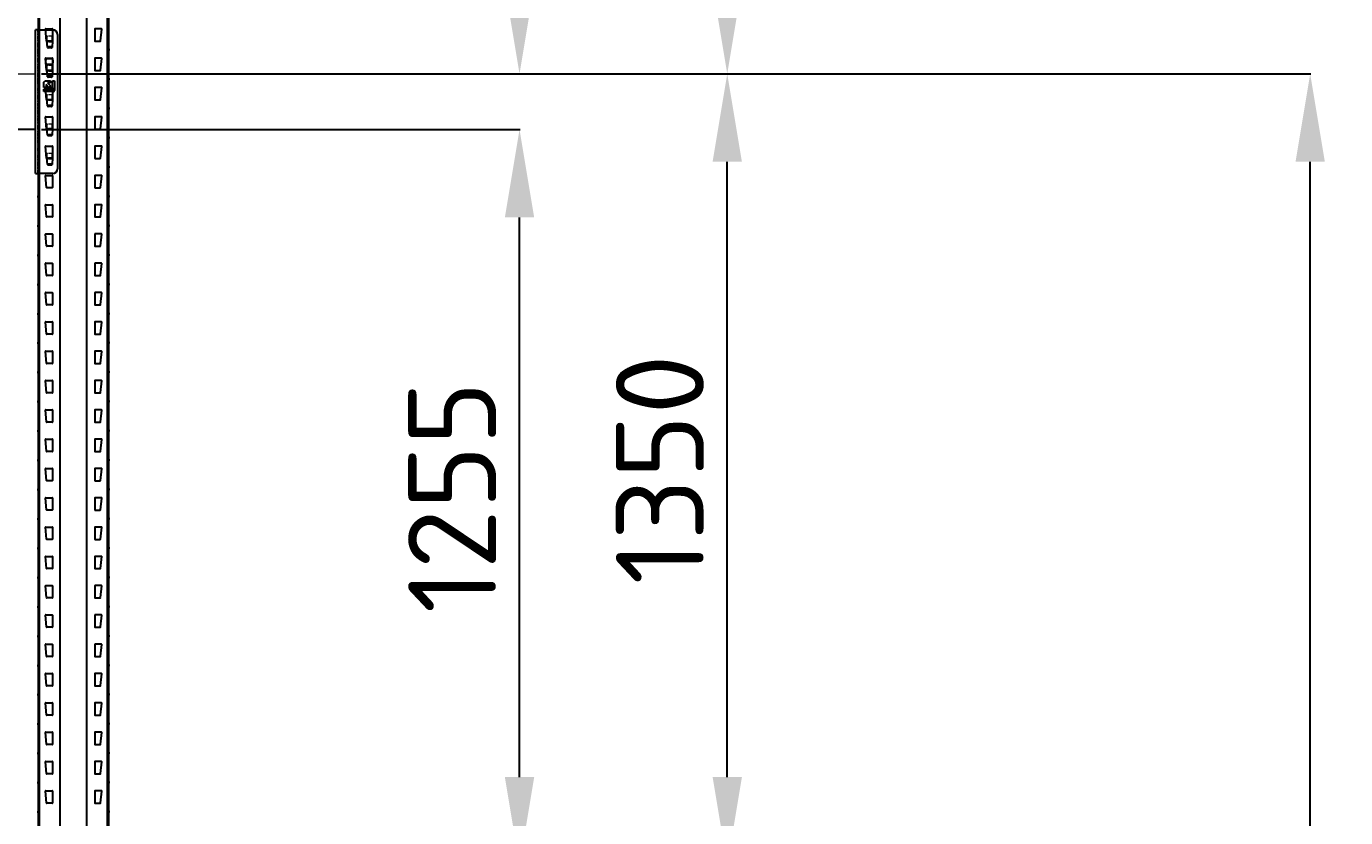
# Model space of a CAD drawing. Header units: millimetres. Extents: x 2140 to 223837, y 2113 to 170313.
# Drawn here: x 214580 to 216831, y 113785 to 115135 of the extents above; entities that cross this region are included whole.
import ezdxf

# ---------------------------------------------------------------- set-up
doc = ezdxf.new("R2010")
doc.units = ezdxf.units.MM
doc.linetypes.add('PHANTOM', pattern=[12.7, 6.35, -1.27, 1.27, -1.27, 1.27, -1.27])
doc.layers.add('0_ANNOT_Dimensions', color=7, linetype='Continuous')
doc.layers.add('2.Стойка', color=7, linetype='Continuous')
doc.layers.add('1.Балка', color=5, linetype='Continuous', lineweight=0)
doc.styles.get("Standard").update_dxf_attribs({"font": 'isocpeur.ttf'})
doc.dimstyles.new('150', dxfattribs={"dimtxt": 150, "dimasz": 150, "dimexe": 1, "dimexo": 10, "dimgap": 40, "dimtad": 1, "dimdec": 0, "dimzin": 0, "dimdsep": 46, "dimtxsty": 'Standard', "dimcen": 0.09, "dimadec": 0, "dimazin": 0, "dimtfac": 1, "dimtdec": 0, "dimtofl": 0, "dimtmove": 0, "dimatfit": 3, "dimfxl": 1, "dimtolj": 1, "dimtzin": 0, "dimarcsym": 0})
doc.dimstyles.new('150 (цвет)', dxfattribs={"dimtxt": 150, "dimasz": 150, "dimexe": 1, "dimexo": 10, "dimgap": -20, "dimtad": 1, "dimdec": 0, "dimzin": 0, "dimdsep": 46, "dimtxsty": 'Standard', "dimcen": 0.09, "dimadec": 0, "dimazin": 0, "dimtfac": 1, "dimtdec": 0, "dimtofl": 0, "dimtmove": 0, "dimatfit": 3, "dimfxl": 1, "dimtfill": 2, "dimtfillclr": 2, "dimtolj": 1, "dimtzin": 0, "dimarcsym": 0})

# ---------------------------------------------------------------- blocks, each defined once
blk = doc.blocks.new('*U494')
at = {"layer": '2.Стойка', "color": 0, "linetype": 'ByBlock'}
for p, q in [((-120, 0), (-120, 12200)), ((-118, 0), (-118, 12200)), ((-82.7, 0), (-82.7, 12200)), ((-37.3, 0), (-37.3, 12200)), ((-2, 0), (-2, 12200)), ((0, 0), (0, 12200)), ((-106.1, 5380.5), (-108, 5400.5)), ((-107.5, 5401), (-96.5, 5401)), ((-96.5, 5380), (-105.6, 5380)), ((-96, 5400.5), (-96, 5380.5)), ((-24, 5400.5), (-24, 5380.5)), ((-12.5, 5401), (-23.5, 5401)), ((-23.5, 5380), (-14.4, 5380)), ((-13.9, 5380.5), (-12, 5400.5)), ((-122, 5365), (-118, 5365)), ((-120, 5370.5), (-118, 5370.5)), ((-120, 5359.5), (-118, 5359.5)), ((0, 5370.5), (-2, 5370.5)), ((2, 5365), (-2, 5365)), ((0, 5359.5), (-2, 5359.5)), ((-106.1, 5330.5), (-108, 5350.5)), ((-107.5, 5351), (-96.5, 5351)), ((-96, 5350.5), (-96, 5330.5)), ((-24, 5350.5), (-24, 5330.5)), ((-12.5, 5351), (-23.5, 5351)), ((-13.9, 5330.5), (-12, 5350.5)), ((-122, 5315), (-118, 5315)), ((-120, 5320.5), (-118, 5320.5)), ((-96.5, 5330), (-105.6, 5330)), ((-23.5, 5330), (-14.4, 5330)), ((0, 5320.5), (-2, 5320.5)), ((2, 5315), (-2, 5315)), ((-120, 5309.5), (-118, 5309.5)), ((-106.1, 5280.5), (-108, 5300.5)), ((-107.5, 5301), (-96.5, 5301)), ((-96, 5300.5), (-96, 5280.5)), ((-24, 5300.5), (-24, 5280.5)), ((-12.5, 5301), (-23.5, 5301)), ((-13.9, 5280.5), (-12, 5300.5)), ((0, 5309.5), (-2, 5309.5)), ((-120, 5270.5), (-118, 5270.5)), ((-96.5, 5280), (-105.6, 5280)), ((-23.5, 5280), (-14.4, 5280)), ((0, 5270.5), (-2, 5270.5)), ((-122, 5265), (-118, 5265)), ((-120, 5259.5), (-118, 5259.5)), ((-106.1, 5230.5), (-108, 5250.5)), ((-107.5, 5251), (-96.5, 5251)), ((-96, 5250.5), (-96, 5230.5)), ((-24, 5250.5), (-24, 5230.5)), ((-12.5, 5251), (-23.5, 5251)), ((-13.9, 5230.5), (-12, 5250.5)), ((2, 5265), (-2, 5265)), ((0, 5259.5), (-2, 5259.5)), ((-96.5, 5230), (-105.6, 5230)), ((-23.5, 5230), (-14.4, 5230)), ((-122, 5215), (-118, 5215)), ((-120, 5220.5), (-118, 5220.5)), ((-120, 5209.5), (-118, 5209.5)), ((-106.1, 5180.5), (-108, 5200.5)), ((-107.5, 5201), (-96.5, 5201)), ((-96, 5200.5), (-96, 5180.5)), ((-24, 5200.5), (-24, 5180.5)), ((-12.5, 5201), (-23.5, 5201)), ((-13.9, 5180.5), (-12, 5200.5)), ((0, 5220.5), (-2, 5220.5)), ((2, 5215), (-2, 5215)), ((0, 5209.5), (-2, 5209.5)), ((-96.5, 5180), (-105.6, 5180)), ((-23.5, 5180), (-14.4, 5180)), ((-122, 5165), (-118, 5165)), ((-120, 5170.5), (-118, 5170.5)), ((-120, 5159.5), (-118, 5159.5)), ((0, 5170.5), (-2, 5170.5)), ((2, 5165), (-2, 5165)), ((0, 5159.5), (-2, 5159.5)), ((-106.1, 5130.5), (-108, 5150.5)), ((-107.5, 5151), (-96.5, 5151)), ((-96, 5150.5), (-96, 5130.5)), ((-24, 5150.5), (-24, 5130.5)), ((-12.5, 5151), (-23.5, 5151)), ((-13.9, 5130.5), (-12, 5150.5)), ((-122, 5115), (-118, 5115)), ((-120, 5120.5), (-118, 5120.5)), ((-120, 5109.5), (-118, 5109.5)), ((-96.5, 5130), (-105.6, 5130)), ((-23.5, 5130), (-14.4, 5130)), ((0, 5120.5), (-2, 5120.5)), ((2, 5115), (-2, 5115)), ((0, 5109.5), (-2, 5109.5)), ((-106.1, 5080.5), (-108, 5100.5)), ((-107.5, 5101), (-96.5, 5101)), ((-96, 5100.5), (-96, 5080.5)), ((-24, 5100.5), (-24, 5080.5)), ((-12.5, 5101), (-23.5, 5101)), ((-13.9, 5080.5), (-12, 5100.5)), ((-122, 5065), (-118, 5065)), ((-120, 5070.5), (-118, 5070.5)), ((-96.5, 5080), (-105.6, 5080)), ((-23.5, 5080), (-14.4, 5080)), ((0, 5070.5), (-2, 5070.5)), ((2, 5065), (-2, 5065)), ((-120, 5059.5), (-118, 5059.5)), ((-106.1, 5030.5), (-108, 5050.5)), ((-107.5, 5051), (-96.5, 5051)), ((-96, 5050.5), (-96, 5030.5)), ((-24, 5050.5), (-24, 5030.5)), ((-12.5, 5051), (-23.5, 5051)), ((-13.9, 5030.5), (-12, 5050.5)), ((0, 5059.5), (-2, 5059.5)), ((-120, 5020.5), (-118, 5020.5)), ((-96.5, 5030), (-105.6, 5030)), ((-23.5, 5030), (-14.4, 5030)), ((0, 5020.5), (-2, 5020.5)), ((-122, 5015), (-118, 5015)), ((-120, 5009.5), (-118, 5009.5)), ((-106.1, 4980.5), (-108, 5000.5)), ((-107.5, 5001), (-96.5, 5001)), ((-96, 5000.5), (-96, 4980.5)), ((-24, 5000.5), (-24, 4980.5)), ((-12.5, 5001), (-23.5, 5001)), ((-13.9, 4980.5), (-12, 5000.5)), ((2, 5015), (-2, 5015)), ((0, 5009.5), (-2, 5009.5)), ((-96.5, 4980), (-105.6, 4980)), ((-23.5, 4980), (-14.4, 4980)), ((-122, 4965), (-118, 4965)), ((-120, 4970.5), (-118, 4970.5)), ((-120, 4959.5), (-118, 4959.5)), ((0, 4970.5), (-2, 4970.5)), ((2, 4965), (-2, 4965)), ((0, 4959.5), (-2, 4959.5)), ((-106.1, 4930.5), (-108, 4950.5)), ((-107.5, 4951), (-96.5, 4951)), ((-96.5, 4930), (-105.6, 4930)), ((-96, 4950.5), (-96, 4930.5)), ((-24, 4950.5), (-24, 4930.5)), ((-12.5, 4951), (-23.5, 4951)), ((-23.5, 4930), (-14.4, 4930)), ((-13.9, 4930.5), (-12, 4950.5)), ((-122, 4915), (-118, 4915)), ((-120, 4920.5), (-118, 4920.5)), ((-120, 4909.5), (-118, 4909.5)), ((0, 4920.5), (-2, 4920.5)), ((2, 4915), (-2, 4915)), ((0, 4909.5), (-2, 4909.5)), ((-106.1, 4880.5), (-108, 4900.5)), ((-107.5, 4901), (-96.5, 4901)), ((-96, 4900.5), (-96, 4880.5)), ((-24, 4900.5), (-24, 4880.5)), ((-12.5, 4901), (-23.5, 4901)), ((-13.9, 4880.5), (-12, 4900.5)), ((-122, 4865), (-118, 4865)), ((-120, 4870.5), (-118, 4870.5)), ((-96.5, 4880), (-105.6, 4880)), ((-23.5, 4880), (-14.4, 4880)), ((0, 4870.5), (-2, 4870.5)), ((2, 4865), (-2, 4865)), ((-120, 4859.5), (-118, 4859.5)), ((-106.1, 4830.5), (-108, 4850.5)), ((-107.5, 4851), (-96.5, 4851)), ((-96, 4850.5), (-96, 4830.5)), ((-24, 4850.5), (-24, 4830.5)), ((-12.5, 4851), (-23.5, 4851)), ((-13.9, 4830.5), (-12, 4850.5)), ((0, 4859.5), (-2, 4859.5)), ((-120, 4820.5), (-118, 4820.5)), ((-96.5, 4830), (-105.6, 4830)), ((-23.5, 4830), (-14.4, 4830)), ((0, 4820.5), (-2, 4820.5)), ((-122, 4815), (-118, 4815)), ((-120, 4809.5), (-118, 4809.5)), ((-106.1, 4780.5), (-108, 4800.5)), ((-107.5, 4801), (-96.5, 4801)), ((-96, 4800.5), (-96, 4780.5)), ((-24, 4800.5), (-24, 4780.5)), ((-12.5, 4801), (-23.5, 4801)), ((-13.9, 4780.5), (-12, 4800.5)), ((2, 4815), (-2, 4815)), ((0, 4809.5), (-2, 4809.5)), ((-96.5, 4780), (-105.6, 4780)), ((-23.5, 4780), (-14.4, 4780)), ((-122, 4765), (-118, 4765)), ((-120, 4770.5), (-118, 4770.5)), ((-120, 4759.5), (-118, 4759.5)), ((-106.1, 4730.5), (-108, 4750.5)), ((-107.5, 4751), (-96.5, 4751)), ((-96, 4750.5), (-96, 4730.5)), ((-24, 4750.5), (-24, 4730.5)), ((-12.5, 4751), (-23.5, 4751)), ((-13.9, 4730.5), (-12, 4750.5)), ((0, 4770.5), (-2, 4770.5)), ((2, 4765), (-2, 4765)), ((0, 4759.5), (-2, 4759.5)), ((-96.5, 4730), (-105.6, 4730)), ((-23.5, 4730), (-14.4, 4730)), ((-122, 4715), (-118, 4715)), ((-120, 4720.5), (-118, 4720.5)), ((-120, 4709.5), (-118, 4709.5)), ((0, 4720.5), (-2, 4720.5)), ((2, 4715), (-2, 4715)), ((0, 4709.5), (-2, 4709.5)), ((-106.1, 4680.5), (-108, 4700.5)), ((-107.5, 4701), (-96.5, 4701)), ((-96, 4700.5), (-96, 4680.5)), ((-24, 4700.5), (-24, 4680.5)), ((-12.5, 4701), (-23.5, 4701)), ((-13.9, 4680.5), (-12, 4700.5)), ((-122, 4665), (-118, 4665)), ((-120, 4670.5), (-118, 4670.5)), ((-120, 4659.5), (-118, 4659.5)), ((-96.5, 4680), (-105.6, 4680)), ((-23.5, 4680), (-14.4, 4680)), ((0, 4670.5), (-2, 4670.5)), ((2, 4665), (-2, 4665)), ((0, 4659.5), (-2, 4659.5)), ((-106.1, 4630.5), (-108, 4650.5)), ((-107.5, 4651), (-96.5, 4651)), ((-96, 4650.5), (-96, 4630.5)), ((-24, 4650.5), (-24, 4630.5)), ((-12.5, 4651), (-23.5, 4651)), ((-13.9, 4630.5), (-12, 4650.5)), ((-122, 4615), (-118, 4615)), ((-120, 4620.5), (-118, 4620.5)), ((-96.5, 4630), (-105.6, 4630)), ((-23.5, 4630), (-14.4, 4630)), ((0, 4620.5), (-2, 4620.5)), ((2, 4615), (-2, 4615)), ((-120, 4609.5), (-118, 4609.5)), ((-106.1, 4580.5), (-108, 4600.5)), ((-107.5, 4601), (-96.5, 4601)), ((-96, 4600.5), (-96, 4580.5)), ((-24, 4600.5), (-24, 4580.5)), ((-12.5, 4601), (-23.5, 4601)), ((-13.9, 4580.5), (-12, 4600.5)), ((0, 4609.5), (-2, 4609.5)), ((-120, 4570.5), (-118, 4570.5)), ((-96.5, 4580), (-105.6, 4580)), ((-23.5, 4580), (-14.4, 4580)), ((0, 4570.5), (-2, 4570.5)), ((-122, 4565), (-118, 4565)), ((-120, 4559.5), (-118, 4559.5)), ((-106.1, 4530.5), (-108, 4550.5)), ((-107.5, 4551), (-96.5, 4551)), ((-96, 4550.5), (-96, 4530.5)), ((-24, 4550.5), (-24, 4530.5)), ((-12.5, 4551), (-23.5, 4551)), ((-13.9, 4530.5), (-12, 4550.5)), ((2, 4565), (-2, 4565)), ((0, 4559.5), (-2, 4559.5)), ((-96.5, 4530), (-105.6, 4530)), ((-23.5, 4530), (-14.4, 4530)), ((-122, 4515), (-118, 4515)), ((-120, 4520.5), (-118, 4520.5)), ((-120, 4509.5), (-118, 4509.5)), ((0, 4520.5), (-2, 4520.5)), ((2, 4515), (-2, 4515)), ((0, 4509.5), (-2, 4509.5)), ((-106.1, 4480.5), (-108, 4500.5)), ((-107.5, 4501), (-96.5, 4501)), ((-96.5, 4480), (-105.6, 4480)), ((-96, 4500.5), (-96, 4480.5)), ((-24, 4500.5), (-24, 4480.5)), ((-12.5, 4501), (-23.5, 4501)), ((-23.5, 4480), (-14.4, 4480)), ((-13.9, 4480.5), (-12, 4500.5)), ((-122, 4465), (-118, 4465)), ((-120, 4470.5), (-118, 4470.5)), ((-120, 4459.5), (-118, 4459.5)), ((0, 4470.5), (-2, 4470.5)), ((2, 4465), (-2, 4465)), ((0, 4459.5), (-2, 4459.5)), ((-106.1, 4430.5), (-108, 4450.5)), ((-107.5, 4451), (-96.5, 4451)), ((-96, 4450.5), (-96, 4430.5)), ((-24, 4450.5), (-24, 4430.5)), ((-12.5, 4451), (-23.5, 4451)), ((-13.9, 4430.5), (-12, 4450.5)), ((-122, 4415), (-118, 4415)), ((-120, 4420.5), (-118, 4420.5)), ((-96.5, 4430), (-105.6, 4430)), ((-23.5, 4430), (-14.4, 4430)), ((0, 4420.5), (-2, 4420.5)), ((2, 4415), (-2, 4415)), ((-120, 4409.5), (-118, 4409.5)), ((-106.1, 4380.5), (-108, 4400.5)), ((-107.5, 4401), (-96.5, 4401)), ((-96, 4400.5), (-96, 4380.5)), ((-24, 4400.5), (-24, 4380.5)), ((-12.5, 4401), (-23.5, 4401)), ((-13.9, 4380.5), (-12, 4400.5)), ((0, 4409.5), (-2, 4409.5)), ((-120, 4370.5), (-118, 4370.5)), ((-96.5, 4380), (-105.6, 4380)), ((-23.5, 4380), (-14.4, 4380)), ((0, 4370.5), (-2, 4370.5)), ((-122, 4365), (-118, 4365)), ((-120, 4359.5), (-118, 4359.5)), ((-106.1, 4330.5), (-108, 4350.5)), ((-107.5, 4351), (-96.5, 4351)), ((-96, 4350.5), (-96, 4330.5)), ((-24, 4350.5), (-24, 4330.5)), ((-12.5, 4351), (-23.5, 4351)), ((-13.9, 4330.5), (-12, 4350.5)), ((2, 4365), (-2, 4365)), ((0, 4359.5), (-2, 4359.5)), ((-96.5, 4330), (-105.6, 4330)), ((-23.5, 4330), (-14.4, 4330)), ((-122, 4315), (-118, 4315)), ((-120, 4320.5), (-118, 4320.5)), ((-120, 4309.5), (-118, 4309.5)), ((-106.1, 4280.5), (-108, 4300.5)), ((-107.5, 4301), (-96.5, 4301)), ((-96, 4300.5), (-96, 4280.5)), ((-24, 4300.5), (-24, 4280.5)), ((-12.5, 4301), (-23.5, 4301)), ((-13.9, 4280.5), (-12, 4300.5)), ((0, 4320.5), (-2, 4320.5)), ((2, 4315), (-2, 4315)), ((0, 4309.5), (-2, 4309.5)), ((-96.5, 4280), (-105.6, 4280)), ((-23.5, 4280), (-14.4, 4280)), ((-122, 4265), (-118, 4265)), ((-120, 4270.5), (-118, 4270.5)), ((-120, 4259.5), (-118, 4259.5)), ((0, 4270.5), (-2, 4270.5)), ((2, 4265), (-2, 4265)), ((0, 4259.5), (-2, 4259.5)), ((-106.1, 4230.5), (-108, 4250.5)), ((-107.5, 4251), (-96.5, 4251)), ((-96, 4250.5), (-96, 4230.5)), ((-24, 4250.5), (-24, 4230.5)), ((-12.5, 4251), (-23.5, 4251)), ((-13.9, 4230.5), (-12, 4250.5)), ((-122, 4215), (-118, 4215)), ((-120, 4220.5), (-118, 4220.5)), ((-120, 4209.5), (-118, 4209.5)), ((-96.5, 4230), (-105.6, 4230)), ((-23.5, 4230), (-14.4, 4230)), ((0, 4220.5), (-2, 4220.5)), ((2, 4215), (-2, 4215)), ((0, 4209.5), (-2, 4209.5)), ((-106.1, 4180.5), (-108, 4200.5)), ((-107.5, 4201), (-96.5, 4201)), ((-96, 4200.5), (-96, 4180.5)), ((-24, 4200.5), (-24, 4180.5)), ((-12.5, 4201), (-23.5, 4201)), ((-13.9, 4180.5), (-12, 4200.5)), ((-122, 4165), (-118, 4165)), ((-120, 4170.5), (-118, 4170.5)), ((-96.5, 4180), (-105.6, 4180)), ((-23.5, 4180), (-14.4, 4180)), ((0, 4170.5), (-2, 4170.5)), ((2, 4165), (-2, 4165)), ((-120, 4159.5), (-118, 4159.5)), ((-106.1, 4130.5), (-108, 4150.5)), ((-107.5, 4151), (-96.5, 4151)), ((-96, 4150.5), (-96, 4130.5)), ((-24, 4150.5), (-24, 4130.5)), ((-12.5, 4151), (-23.5, 4151)), ((-13.9, 4130.5), (-12, 4150.5)), ((0, 4159.5), (-2, 4159.5)), ((-120, 4120.5), (-118, 4120.5)), ((-96.5, 4130), (-105.6, 4130)), ((-23.5, 4130), (-14.4, 4130)), ((0, 4120.5), (-2, 4120.5)), ((-122, 4115), (-118, 4115)), ((-120, 4109.5), (-118, 4109.5)), ((-106.1, 4080.5), (-108, 4100.5)), ((-107.5, 4101), (-96.5, 4101)), ((-96, 4100.5), (-96, 4080.5)), ((-24, 4100.5), (-24, 4080.5)), ((-12.5, 4101), (-23.5, 4101)), ((-13.9, 4080.5), (-12, 4100.5)), ((2, 4115), (-2, 4115)), ((0, 4109.5), (-2, 4109.5)), ((-96.5, 4080), (-105.6, 4080)), ((-23.5, 4080), (-14.4, 4080)), ((-122, 4065), (-118, 4065)), ((-120, 4070.5), (-118, 4070.5)), ((-120, 4059.5), (-118, 4059.5)), ((0, 4070.5), (-2, 4070.5)), ((2, 4065), (-2, 4065)), ((0, 4059.5), (-2, 4059.5))]:
    blk.add_line(p, q, dxfattribs=at)
for centre, start, end in [((-107.5, 5400.5), 90, 185.4403), ((-105.6, 5380.5), 185.4403, 270), ((-96.5, 5400.5), 0, 90), ((-96.5, 5380.5), 270, 0), ((-23.5, 5400.5), 90, 180), ((-23.5, 5380.5), 180, 270), ((-14.4, 5380.5), 270, 354.5597), ((-12.5, 5400.5), 354.5597, 90), ((-107.5, 5350.5), 90, 185.4403), ((-96.5, 5350.5), 0, 90), ((-23.5, 5350.5), 90, 180), ((-12.5, 5350.5), 354.5597, 90), ((-105.6, 5330.5), 185.4403, 270), ((-96.5, 5330.5), 270, 0), ((-23.5, 5330.5), 180, 270), ((-14.4, 5330.5), 270, 354.5597), ((-107.5, 5300.5), 90, 185.4403), ((-96.5, 5300.5), 0, 90), ((-23.5, 5300.5), 90, 180), ((-12.5, 5300.5), 354.5597, 90), ((-105.6, 5280.5), 185.4403, 270), ((-96.5, 5280.5), 270, 0), ((-23.5, 5280.5), 180, 270), ((-14.4, 5280.5), 270, 354.5597), ((-107.5, 5250.5), 90, 185.4403), ((-96.5, 5250.5), 0, 90), ((-23.5, 5250.5), 90, 180), ((-12.5, 5250.5), 354.5597, 90), ((-105.6, 5230.5), 185.4403, 270), ((-96.5, 5230.5), 270, 0), ((-23.5, 5230.5), 180, 270), ((-14.4, 5230.5), 270, 354.5597), ((-107.5, 5200.5), 90, 185.4403), ((-96.5, 5200.5), 0, 90), ((-23.5, 5200.5), 90, 180), ((-12.5, 5200.5), 354.5597, 90), ((-105.6, 5180.5), 185.4403, 270), ((-96.5, 5180.5), 270, 0), ((-23.5, 5180.5), 180, 270), ((-14.4, 5180.5), 270, 354.5597), ((-107.5, 5150.5), 90, 185.4403), ((-96.5, 5150.5), 0, 90), ((-23.5, 5150.5), 90, 180), ((-12.5, 5150.5), 354.5597, 90), ((-105.6, 5130.5), 185.4403, 270), ((-96.5, 5130.5), 270, 0), ((-23.5, 5130.5), 180, 270), ((-14.4, 5130.5), 270, 354.5597), ((-107.5, 5100.5), 90, 185.4403), ((-96.5, 5100.5), 0, 90), ((-23.5, 5100.5), 90, 180), ((-12.5, 5100.5), 354.5597, 90), ((-105.6, 5080.5), 185.4403, 270), ((-96.5, 5080.5), 270, 0), ((-23.5, 5080.5), 180, 270), ((-14.4, 5080.5), 270, 354.5597), ((-107.5, 5050.5), 90, 185.4403), ((-96.5, 5050.5), 0, 90), ((-23.5, 5050.5), 90, 180), ((-12.5, 5050.5), 354.5597, 90), ((-105.6, 5030.5), 185.4403, 270), ((-96.5, 5030.5), 270, 0), ((-23.5, 5030.5), 180, 270), ((-14.4, 5030.5), 270, 354.5597), ((-107.5, 5000.5), 90, 185.4403), ((-96.5, 5000.5), 0, 90), ((-23.5, 5000.5), 90, 180), ((-12.5, 5000.5), 354.5597, 90), ((-105.6, 4980.5), 185.4403, 270), ((-96.5, 4980.5), 270, 0), ((-23.5, 4980.5), 180, 270), ((-14.4, 4980.5), 270, 354.5597), ((-107.5, 4950.5), 90, 185.4403), ((-105.6, 4930.5), 185.4403, 270), ((-96.5, 4950.5), 0, 90), ((-96.5, 4930.5), 270, 0), ((-23.5, 4950.5), 90, 180), ((-23.5, 4930.5), 180, 270), ((-14.4, 4930.5), 270, 354.5597), ((-12.5, 4950.5), 354.5597, 90), ((-107.5, 4900.5), 90, 185.4403), ((-96.5, 4900.5), 0, 90), ((-23.5, 4900.5), 90, 180), ((-12.5, 4900.5), 354.5597, 90), ((-105.6, 4880.5), 185.4403, 270), ((-96.5, 4880.5), 270, 0), ((-23.5, 4880.5), 180, 270), ((-14.4, 4880.5), 270, 354.5597), ((-107.5, 4850.5), 90, 185.4403), ((-96.5, 4850.5), 0, 90), ((-23.5, 4850.5), 90, 180), ((-12.5, 4850.5), 354.5597, 90), ((-105.6, 4830.5), 185.4403, 270), ((-96.5, 4830.5), 270, 0), ((-23.5, 4830.5), 180, 270), ((-14.4, 4830.5), 270, 354.5597), ((-107.5, 4800.5), 90, 185.4403), ((-96.5, 4800.5), 0, 90), ((-23.5, 4800.5), 90, 180), ((-12.5, 4800.5), 354.5597, 90), ((-105.6, 4780.5), 185.4403, 270), ((-96.5, 4780.5), 270, 0), ((-23.5, 4780.5), 180, 270), ((-14.4, 4780.5), 270, 354.5597), ((-107.5, 4750.5), 90, 185.4403), ((-96.5, 4750.5), 0, 90), ((-23.5, 4750.5), 90, 180), ((-12.5, 4750.5), 354.5597, 90), ((-105.6, 4730.5), 185.4403, 270), ((-96.5, 4730.5), 270, 0), ((-23.5, 4730.5), 180, 270), ((-14.4, 4730.5), 270, 354.5597), ((-107.5, 4700.5), 90, 185.4403), ((-96.5, 4700.5), 0, 90), ((-23.5, 4700.5), 90, 180), ((-12.5, 4700.5), 354.5597, 90), ((-105.6, 4680.5), 185.4403, 270), ((-96.5, 4680.5), 270, 0), ((-23.5, 4680.5), 180, 270), ((-14.4, 4680.5), 270, 354.5597), ((-107.5, 4650.5), 90, 185.4403), ((-96.5, 4650.5), 0, 90), ((-23.5, 4650.5), 90, 180), ((-12.5, 4650.5), 354.5597, 90), ((-105.6, 4630.5), 185.4403, 270), ((-96.5, 4630.5), 270, 0), ((-23.5, 4630.5), 180, 270), ((-14.4, 4630.5), 270, 354.5597), ((-107.5, 4600.5), 90, 185.4403), ((-96.5, 4600.5), 0, 90), ((-23.5, 4600.5), 90, 180), ((-12.5, 4600.5), 354.5597, 90), ((-105.6, 4580.5), 185.4403, 270), ((-96.5, 4580.5), 270, 0), ((-23.5, 4580.5), 180, 270), ((-14.4, 4580.5), 270, 354.5597), ((-107.5, 4550.5), 90, 185.4403), ((-96.5, 4550.5), 0, 90), ((-23.5, 4550.5), 90, 180), ((-12.5, 4550.5), 354.5597, 90), ((-105.6, 4530.5), 185.4403, 270), ((-96.5, 4530.5), 270, 0), ((-23.5, 4530.5), 180, 270), ((-14.4, 4530.5), 270, 354.5597), ((-107.5, 4500.5), 90, 185.4403), ((-105.6, 4480.5), 185.4403, 270), ((-96.5, 4500.5), 0, 90), ((-96.5, 4480.5), 270, 0), ((-23.5, 4500.5), 90, 180), ((-23.5, 4480.5), 180, 270), ((-14.4, 4480.5), 270, 354.5597), ((-12.5, 4500.5), 354.5597, 90), ((-107.5, 4450.5), 90, 185.4403), ((-96.5, 4450.5), 0, 90), ((-23.5, 4450.5), 90, 180), ((-12.5, 4450.5), 354.5597, 90), ((-105.6, 4430.5), 185.4403, 270), ((-96.5, 4430.5), 270, 0), ((-23.5, 4430.5), 180, 270), ((-14.4, 4430.5), 270, 354.5597), ((-107.5, 4400.5), 90, 185.4403), ((-96.5, 4400.5), 0, 90), ((-23.5, 4400.5), 90, 180), ((-12.5, 4400.5), 354.5597, 90), ((-105.6, 4380.5), 185.4403, 270), ((-96.5, 4380.5), 270, 0), ((-23.5, 4380.5), 180, 270), ((-14.4, 4380.5), 270, 354.5597), ((-107.5, 4350.5), 90, 185.4403), ((-96.5, 4350.5), 0, 90), ((-23.5, 4350.5), 90, 180), ((-12.5, 4350.5), 354.5597, 90), ((-105.6, 4330.5), 185.4403, 270), ((-96.5, 4330.5), 270, 0), ((-23.5, 4330.5), 180, 270), ((-14.4, 4330.5), 270, 354.5597), ((-107.5, 4300.5), 90, 185.4403), ((-96.5, 4300.5), 0, 90), ((-23.5, 4300.5), 90, 180), ((-12.5, 4300.5), 354.5597, 90), ((-105.6, 4280.5), 185.4403, 270), ((-96.5, 4280.5), 270, 0), ((-23.5, 4280.5), 180, 270), ((-14.4, 4280.5), 270, 354.5597), ((-107.5, 4250.5), 90, 185.4403), ((-96.5, 4250.5), 0, 90), ((-23.5, 4250.5), 90, 180), ((-12.5, 4250.5), 354.5597, 90), ((-105.6, 4230.5), 185.4403, 270), ((-96.5, 4230.5), 270, 0), ((-23.5, 4230.5), 180, 270), ((-14.4, 4230.5), 270, 354.5597), ((-107.5, 4200.5), 90, 185.4403), ((-96.5, 4200.5), 0, 90), ((-23.5, 4200.5), 90, 180), ((-12.5, 4200.5), 354.5597, 90), ((-105.6, 4180.5), 185.4403, 270), ((-96.5, 4180.5), 270, 0), ((-23.5, 4180.5), 180, 270), ((-14.4, 4180.5), 270, 354.5597), ((-107.5, 4150.5), 90, 185.4403), ((-96.5, 4150.5), 0, 90), ((-23.5, 4150.5), 90, 180), ((-12.5, 4150.5), 354.5597, 90), ((-105.6, 4130.5), 185.4403, 270), ((-96.5, 4130.5), 270, 0), ((-23.5, 4130.5), 180, 270), ((-14.4, 4130.5), 270, 354.5597), ((-107.5, 4100.5), 90, 185.4403), ((-96.5, 4100.5), 0, 90), ((-23.5, 4100.5), 90, 180), ((-12.5, 4100.5), 354.5597, 90), ((-105.6, 4080.5), 185.4403, 270), ((-96.5, 4080.5), 270, 0), ((-23.5, 4080.5), 180, 270), ((-14.4, 4080.5), 270, 354.5597)]:
    blk.add_arc(centre, 0.5, start, end, dxfattribs=at)
blk = doc.blocks.new('*U1726')
at = {"layer": '1.Балка', "color": 0, "linetype": 'Continuous', "lineweight": 25}
for p, q in [((2705, -210.7), (2705, 34.3)), ((2712.5, 34.3), (2705, 34.3)), ((2712.5, 34.3), (2734.5, 34.3)), ((2724.6, 15.8), (2724.6, 23.6)), ((2734.2, 15.8), (2734.2, 23.6)), ((2742.5, 26.3), (2742.5, -202.7)), ((2725.6, 4.4), (2724.6, 15.8)), ((2732.4, 5.3), (2726.4, 5.3)), ((2732.2, 3.5), (2726.6, 3.5)), ((2734.2, 15.8), (2733.2, 4.4)), ((2724.9, -14.7), (2732.5, -14.7)), ((2724.6, -34.2), (2724.6, -26.4)), ((2725.6, -45.6), (2724.6, -34.2)), ((2732.5, -24.7), (2724.9, -24.7)), ((2732.4, -44.7), (2726.4, -44.7)), ((2734.2, -34.2), (2733.2, -45.6)), ((2734.2, -34.2), (2734.2, -26.4)), ((2719.5, -54.9), (2721.8, -52.7)), ((2719.5, -63.9), (2719.5, -54.9)), ((2723, -63.9), (2719.5, -63.9)), ((2719.5, -70.7), (2719.5, -66.9)), ((2719.5, -66.9), (2733.8, -66.9)), ((2721.8, -52.7), (2730.8, -52.7)), ((2728, -64), (2723, -59)), ((2723, -59), (2723, -63.9)), ((2725.8, -56.2), (2730.9, -61.2)), ((2730.8, -56.2), (2725.8, -56.2)), ((2732.2, -46.5), (2726.6, -46.5)), ((2730.9, -61.2), (2728, -64)), ((2730.8, -52.7), (2730.8, -56.2)), ((2733.8, -66.9), (2733.8, -52.7)), ((2733.8, -52.7), (2737.5, -52.7)), ((2737.5, -52.7), (2737.5, -69.2)), ((2736, -70.7), (2719.5, -70.7)), ((2724.6, -84.2), (2724.6, -76.4)), ((2725.6, -95.6), (2724.6, -84.2)), ((2734.2, -84.2), (2733.2, -95.6)), ((2734.2, -84.2), (2734.2, -76.4)), ((2732.4, -94.7), (2726.4, -94.7)), ((2732.2, -96.5), (2726.6, -96.5)), ((2724.6, -134.2), (2724.6, -126.4)), ((2725.6, -145.6), (2724.6, -134.2)), ((2734.2, -134.2), (2733.2, -145.6)), ((2734.2, -134.2), (2734.2, -126.4)), ((2705, -135.7), (5, -135.7)), ((2732.4, -144.7), (2726.4, -144.7)), ((2732.2, -146.5), (2726.6, -146.5)), ((2724.6, -184.2), (2724.6, -176.4)), ((2734.2, -184.2), (2734.2, -176.4)), ((2725.6, -195.6), (2724.6, -184.2)), ((2732.4, -194.7), (2726.4, -194.7)), ((2732.2, -196.5), (2726.6, -196.5)), ((2734.2, -184.2), (2733.2, -195.6)), ((2705, -210.7), (2712.5, -210.7)), ((2734.5, -210.7), (2712.5, -210.7))]:
    blk.add_line(p, q, dxfattribs=at)
at = {"layer": '1.Балка', "color": 0, "linetype": 'PHANTOM', "lineweight": 18}
for p, q in [((2709, -210.7), (2709, 34.3)), ((2734.2, 23.6), (2724.6, 23.6)), ((2734.2, 15.7), (2724.6, 15.7)), ((2734.1, 14.7), (2724.7, 14.7)), ((2734, 13.5), (2724.8, 13.5)), ((2734.2, -26.4), (2724.6, -26.4)), ((2734.2, -34.3), (2724.6, -34.3)), ((2734.1, -35.3), (2724.7, -35.3)), ((2734, -36.5), (2724.8, -36.5)), ((2734.2, -76.4), (2724.6, -76.4)), ((2734.2, -84.3), (2724.6, -84.3)), ((2734.1, -85.3), (2724.7, -85.3)), ((2734, -86.5), (2724.8, -86.5)), ((2734.2, -126.4), (2724.6, -126.4)), ((2734.2, -134.3), (2724.6, -134.3)), ((2734.1, -135.3), (2724.7, -135.3)), ((2734, -136.5), (2724.8, -136.5)), ((2734.2, -176.4), (2724.6, -176.4)), ((2734.2, -184.3), (2724.6, -184.3)), ((2734.1, -185.3), (2724.7, -185.3)), ((2734, -186.5), (2724.8, -186.5))]:
    blk.add_line(p, q, dxfattribs=at)
at = {"layer": '1.Балка', "color": 0}
blk.add_line((5, -40.7), (2705, -40.7), dxfattribs=at)
at = {"layer": '1.Балка', "color": 0, "linetype": 'Continuous', "lineweight": 25}
for centre, radius, start, end in [((2734.5, 26.3), 8, 0.0004, 89.9997), ((2726.4, 6.3), 0.99, 185.9117, 270.8038), ((2726.6, 4.5), 1.03, 183.6643, 268.5085), ((2726.6, 4.5), 1, 185.0015, 269.9986), ((2732.2, 4.5), 1.03, 271.4915, 356.3357), ((2732.2, 4.5), 1, 269.9955, 355.0045), ((2732.4, 6.3), 0.99, 269.1962, 354.0883), ((2728.2, -19.7), 6, 123.5568, 236.4432), ((2729.2, -19.7), 6, 303.5568, 56.4432), ((2726.4, -43.7), 0.99, 185.9116, 270.8034), ((2732.4, -43.7), 0.99, 269.1966, 354.0884), ((2726.6, -45.5), 1.03, 183.6646, 268.5085), ((2726.6, -45.5), 1, 185.0015, 269.9986), ((2732.2, -45.5), 1.03, 271.4915, 356.3354), ((2732.2, -45.5), 1, 269.9955, 355.0045), ((2736, -69.2), 1.5, 270, 359.9996), ((2726.4, -93.7), 0.99, 185.9118, 270.8034), ((2726.6, -95.5), 1.03, 183.6645, 268.5084), ((2726.6, -95.5), 1, 185.0015, 269.9986), ((2732.2, -95.5), 1.03, 271.4916, 356.3355), ((2732.2, -95.5), 1, 269.9955, 355.0044), ((2732.4, -93.7), 0.99, 269.1966, 354.0882), ((2726.4, -143.7), 0.99, 185.9119, 270.8034), ((2726.6, -145.5), 1.03, 183.6645, 268.5083), ((2726.6, -145.5), 1, 185.0015, 269.9986), ((2732.2, -145.5), 1.03, 271.4917, 356.3355), ((2732.2, -145.5), 1, 269.9955, 355.0045), ((2732.4, -143.7), 0.99, 269.1966, 354.0881), ((2726.4, -193.7), 0.99, 185.9116, 270.8034), ((2726.6, -195.5), 1.03, 183.6643, 268.5085), ((2726.6, -195.5), 1, 185.0015, 269.9986), ((2732.2, -195.5), 1.03, 271.4915, 356.3357), ((2732.2, -195.5), 1, 269.9955, 355.0045), ((2732.4, -193.7), 0.99, 269.1966, 354.0884), ((2734.5, -202.7), 8, 270.0003, 359.9996)]:
    blk.add_arc(centre, radius, start, end, dxfattribs=at)
blk = doc.blocks.new('*D1227')
at = {"layer": '0_ANNOT_Dimensions', "color": 0, "lineweight": -2, "transparency": 16777216}
for p, q in [((214606, 114958.8), (215422.8, 114958.8)), ((215421.8, 113853.8), (215421.8, 114808.8)), ((214606, 113703.8), (215422.8, 113703.8))]:
    blk.add_line(p, q, dxfattribs=at)
at = {"layer": '0_ANNOT_Dimensions', "color": 0, "transparency": 16777216}
for points in [[(215396.8, 114808.8), (215446.8, 114808.8), (215421.8, 114958.8)], [(215396.8, 113853.8), (215446.8, 113853.8), (215421.8, 113703.8)]]:
    blk.add_solid(points, dxfattribs=at)
at = {"layer": 'Defpoints', "color": 0, "transparency": 16777216}
for p in [(214596, 114958.8), (215421.8, 114958.8), (214596, 113703.8)]:
    blk.add_point(p, dxfattribs=at)
at = {"layer": '0_ANNOT_Dimensions', "color": 0, "transparency": 16777216, "insert": (215306.8, 114331.3), "char_height": 150, "attachment_point": 5, "rotation": 90}
blk.add_mtext('\\A1;1255', dxfattribs=at)
blk = doc.blocks.new('*D1228')
at = {"layer": '0_ANNOT_Dimensions', "color": 0, "lineweight": -2, "transparency": 16777216}
for p, q in [((214606, 115053.8), (215777.2, 115053.8)), ((215776.2, 113853.8), (215776.2, 114903.8)), ((214606, 113703.8), (215777.2, 113703.8))]:
    blk.add_line(p, q, dxfattribs=at)
at = {"layer": '0_ANNOT_Dimensions', "color": 0, "transparency": 16777216}
for points in [[(215751.2, 114903.8), (215801.2, 114903.8), (215776.2, 115053.8)], [(215751.2, 113853.8), (215801.2, 113853.8), (215776.2, 113703.8)]]:
    blk.add_solid(points, dxfattribs=at)
at = {"layer": 'Defpoints', "color": 0, "transparency": 16777216}
for p in [(214596, 115053.8), (215776.2, 115053.8), (214596, 113703.8)]:
    blk.add_point(p, dxfattribs=at)
at = {"layer": '0_ANNOT_Dimensions', "color": 0, "transparency": 16777216, "insert": (215661.2, 114378.8), "char_height": 150, "attachment_point": 5, "rotation": 90}
blk.add_mtext('\\A1;1350', dxfattribs=at)
blk = doc.blocks.new('*D1229')
at = {"layer": '0_ANNOT_Dimensions', "color": 0, "lineweight": -2, "transparency": 16777216}
for p, q in [((214606, 116308.8), (215422.8, 116308.8)), ((215421.8, 115203.8), (215421.8, 116158.8)), ((214606, 115053.8), (215422.8, 115053.8))]:
    blk.add_line(p, q, dxfattribs=at)
at = {"layer": '0_ANNOT_Dimensions', "color": 0, "transparency": 16777216}
for points in [[(215396.8, 116158.8), (215446.8, 116158.8), (215421.8, 116308.8)], [(215396.8, 115203.8), (215446.8, 115203.8), (215421.8, 115053.8)]]:
    blk.add_solid(points, dxfattribs=at)
at = {"layer": 'Defpoints', "color": 0, "transparency": 16777216}
for p in [(214596, 116308.8), (215421.8, 116308.8), (214596, 115053.8)]:
    blk.add_point(p, dxfattribs=at)
at = {"layer": '0_ANNOT_Dimensions', "color": 0, "transparency": 16777216, "insert": (215306.8, 115681.3), "char_height": 150, "attachment_point": 5, "rotation": 90}
blk.add_mtext('\\A1;1255', dxfattribs=at)
blk = doc.blocks.new('*D1230')
at = {"layer": '0_ANNOT_Dimensions', "color": 0, "lineweight": -2, "transparency": 16777216}
for p, q in [((214606, 116403.8), (215777.2, 116403.8)), ((215776.2, 115203.8), (215776.2, 116253.8)), ((214606, 115053.8), (215777.2, 115053.8))]:
    blk.add_line(p, q, dxfattribs=at)
at = {"layer": '0_ANNOT_Dimensions', "color": 0, "transparency": 16777216}
for points in [[(215751.2, 116253.8), (215801.2, 116253.8), (215776.2, 116403.8)], [(215751.2, 115203.8), (215801.2, 115203.8), (215776.2, 115053.8)]]:
    blk.add_solid(points, dxfattribs=at)
at = {"layer": 'Defpoints', "color": 0, "transparency": 16777216}
for p in [(214596, 116403.8), (215776.2, 116403.8), (214596, 115053.8)]:
    blk.add_point(p, dxfattribs=at)
at = {"layer": '0_ANNOT_Dimensions', "color": 0, "transparency": 16777216, "insert": (215661.2, 115728.8), "char_height": 150, "attachment_point": 5, "rotation": 90}
blk.add_mtext('\\A1;1350', dxfattribs=at)
blk = doc.blocks.new('*D1220')
at = {"layer": '0_ANNOT_Dimensions', "color": 0, "lineweight": -2, "transparency": 16777216}
for p, q in [((214606, 115053.8), (216771.7, 115053.8)), ((216770.7, 109872.5), (216770.7, 114903.8)), ((215056.9, 109722.5), (216771.7, 109722.5))]:
    blk.add_line(p, q, dxfattribs=at)
at = {"layer": '0_ANNOT_Dimensions', "color": 0, "transparency": 16777216}
for points in [[(216745.7, 114903.8), (216795.7, 114903.8), (216770.7, 115053.8)], [(216745.7, 109872.5), (216795.7, 109872.5), (216770.7, 109722.5)]]:
    blk.add_solid(points, dxfattribs=at)
at = {"layer": 'Defpoints', "color": 0, "transparency": 16777216}
for p in [(214596, 115053.8), (216770.7, 115053.8), (215046.9, 109722.5)]:
    blk.add_point(p, dxfattribs=at)
at = {"layer": '0_ANNOT_Dimensions', "color": 0, "transparency": 16777216, "insert": (216655.7, 112388.1), "char_height": 150, "attachment_point": 5, "rotation": 90}
blk.add_mtext('\\A1;5331', dxfattribs=at)
blk = doc.blocks.new('*D1221')
at = {"layer": '0_ANNOT_Dimensions', "color": 0, "lineweight": -2, "transparency": 16777216}
for p, q in [((215024.4, 116403.8), (217085.9, 116403.8)), ((217084.9, 109872.5), (217084.9, 116253.8)), ((215234.1, 109722.5), (217085.9, 109722.5))]:
    blk.add_line(p, q, dxfattribs=at)
at = {"layer": '0_ANNOT_Dimensions', "color": 0, "transparency": 16777216}
for points in [[(217059.9, 116253.8), (217109.9, 116253.8), (217084.9, 116403.8)], [(217059.9, 109872.5), (217109.9, 109872.5), (217084.9, 109722.5)]]:
    blk.add_solid(points, dxfattribs=at)
at = {"layer": 'Defpoints', "color": 0, "transparency": 16777216}
for p in [(215014.4, 116403.8), (217084.9, 116403.8), (215224.1, 109722.5)]:
    blk.add_point(p, dxfattribs=at)
at = {"layer": '0_ANNOT_Dimensions', "color": 0, "transparency": 16777216, "insert": (216969.9, 113063.1), "char_height": 150, "attachment_point": 5, "rotation": 90}
blk.add_mtext('\\A1;6681', dxfattribs=at)
blk = doc.blocks.new('*D1222')
at = {"layer": '0_ANNOT_Dimensions', "color": 0, "lineweight": -2, "transparency": 16777216}
for p, q in [((214606, 117608.8), (217421.5, 117608.8)), ((217420.5, 109872.5), (217420.5, 117458.8)), ((217400.5, 113880.6), (217210.5, 113880.6)), ((217210.5, 113880.6), (217210.5, 113450.6)), ((217400.5, 113450.6), (217400.5, 113880.6)), ((217210.5, 113450.6), (217400.5, 113450.6)), ((215234.1, 109722.5), (217421.5, 109722.5))]:
    blk.add_line(p, q, dxfattribs=at)
at = {"layer": '0_ANNOT_Dimensions', "color": 0, "transparency": 16777216}
for points in [[(217395.5, 117458.8), (217445.5, 117458.8), (217420.5, 117608.8)], [(217395.5, 109872.5), (217445.5, 109872.5), (217420.5, 109722.5)]]:
    blk.add_solid(points, dxfattribs=at)
at = {"layer": 'Defpoints', "color": 0, "transparency": 16777216}
for p in [(214596, 117608.8), (217420.5, 117608.8), (215224.1, 109722.5)]:
    blk.add_point(p, dxfattribs=at)
at = {"layer": '0_ANNOT_Dimensions', "color": 0, "transparency": 16777216, "insert": (217305.5, 113665.6), "char_height": 150, "attachment_point": 5, "rotation": 90, "bg_fill": 1, "box_fill_scale": 1.1, "bg_fill_color": 2, "bg_fill_transparency": 0}
blk.add_mtext('\\A1;7886', dxfattribs=at)
blk = doc.blocks.new('*D1622')
at = {"layer": '0_ANNOT_Dimensions', "color": 0, "lineweight": -2, "transparency": 16777216}
for p, q in [((214606, 118853.8), (217762.8, 118853.8)), ((217761.8, 109872.5), (217761.8, 118703.8)), ((214744, 109722.5), (217762.8, 109722.5))]:
    blk.add_line(p, q, dxfattribs=at)
at = {"layer": '0_ANNOT_Dimensions', "color": 0, "transparency": 16777216}
for points in [[(217736.8, 118703.8), (217786.8, 118703.8), (217761.8, 118853.8)], [(217736.8, 109872.5), (217786.8, 109872.5), (217761.8, 109722.5)]]:
    blk.add_solid(points, dxfattribs=at)
at = {"layer": 'Defpoints', "color": 0, "transparency": 16777216}
for p in [(214596, 118853.8), (217761.8, 118853.8), (214734, 109722.5)]:
    blk.add_point(p, dxfattribs=at)
at = {"layer": '0_ANNOT_Dimensions', "color": 0, "transparency": 16777216, "insert": (217646.8, 114288.1), "char_height": 150, "attachment_point": 5, "rotation": 90}
blk.add_mtext('\\A1;9131', dxfattribs=at)
blk = doc.blocks.new('*D1634')
at = {"layer": '0_ANNOT_Dimensions', "color": 0, "lineweight": -2, "transparency": 16777216}
for p, q in [((214606, 120003.8), (218097.6, 120003.8)), ((218096.6, 109872.5), (218096.6, 119853.8)), ((214744, 109722.5), (218097.6, 109722.5))]:
    blk.add_line(p, q, dxfattribs=at)
at = {"layer": '0_ANNOT_Dimensions', "color": 0, "transparency": 16777216}
for points in [[(218071.6, 119853.8), (218121.6, 119853.8), (218096.6, 120003.8)], [(218071.6, 109872.5), (218121.6, 109872.5), (218096.6, 109722.5)]]:
    blk.add_solid(points, dxfattribs=at)
at = {"layer": 'Defpoints', "color": 0, "transparency": 16777216}
for p in [(214596, 120003.8), (218096.6, 120003.8), (214734, 109722.5)]:
    blk.add_point(p, dxfattribs=at)
at = {"layer": '0_ANNOT_Dimensions', "color": 0, "transparency": 16777216, "insert": (217981.6, 114863.1), "char_height": 150, "attachment_point": 5, "rotation": 90}
blk.add_mtext('\\A1;10281', dxfattribs=at)

msp = doc.modelspace()

# ---------------------------------------------------------------- block references
at = {"layer": '1.Балка', "color": 1}
msp.add_blockref('*U1726', (211891, 115094.5), dxfattribs=at)
at = {"layer": '2.Стойка', "color": 0}
msp.add_blockref('*U494', (214721, 109729.5), dxfattribs=at)

# ---------------------------------------------------------------- dimensions: what is measured, and where the dimension line sits
at = {"layer": '0_ANNOT_Dimensions'}
for base, p1, p2, picture, middle in [((218096.6, 120003.8), (214734, 109722.5), (214596, 120003.8), '*D1634', (217981.6, 114863.1)), ((217761.8, 118853.8), (214734, 109722.5), (214596, 118853.8), '*D1622', (217646.8, 114288.1)), ((215776.2, 116403.8), (214596, 115053.8), (214596, 116403.8), '*D1230', (215661.2, 115728.8)), ((217084.9, 116403.8), (215224.1, 109722.5), (215014.4, 116403.8), '*D1221', (216969.9, 113063.1)), ((215776.2, 115053.8), (214596, 113703.8), (214596, 115053.8), '*D1228', (215661.2, 114378.8)), ((216770.7, 115053.8), (215046.9, 109722.5), (214596, 115053.8), '*D1220', (216655.7, 112388.1))]:
    dim = msp.add_linear_dim(base=base, p1=p1, p2=p2, angle=90, dimstyle='150', dxfattribs=at)
    dim.commit()
    dim.dimension.update_dxf_attribs({"geometry": picture, "text_midpoint": middle})
at = {"layer": '0_ANNOT_Dimensions', "color": 6}
dim = msp.add_linear_dim(base=(217420.5, 117608.8), p1=(215224.1, 109722.5), p2=(214596, 117608.8), angle=90, dimstyle='150 (цвет)', dxfattribs=at)
dim.commit()
dim.dimension.update_dxf_attribs({"geometry": '*D1222', "text_midpoint": (217305.5, 113665.6)})
at = {"layer": '0_ANNOT_Dimensions', "color": 1}
for base, p1, p2, picture, middle in [((215421.8, 116308.8), (214596, 115053.8), (214596, 116308.8), '*D1229', (215306.8, 115681.3)), ((215421.8, 114958.8), (214596, 113703.8), (214596, 114958.8), '*D1227', (215306.8, 114331.3))]:
    dim = msp.add_linear_dim(base=base, p1=p1, p2=p2, angle=90, dimstyle='150', dxfattribs=at)
    dim.commit()
    dim.dimension.update_dxf_attribs({"geometry": picture, "text_midpoint": middle})

doc.saveas('drawing.dxf')
